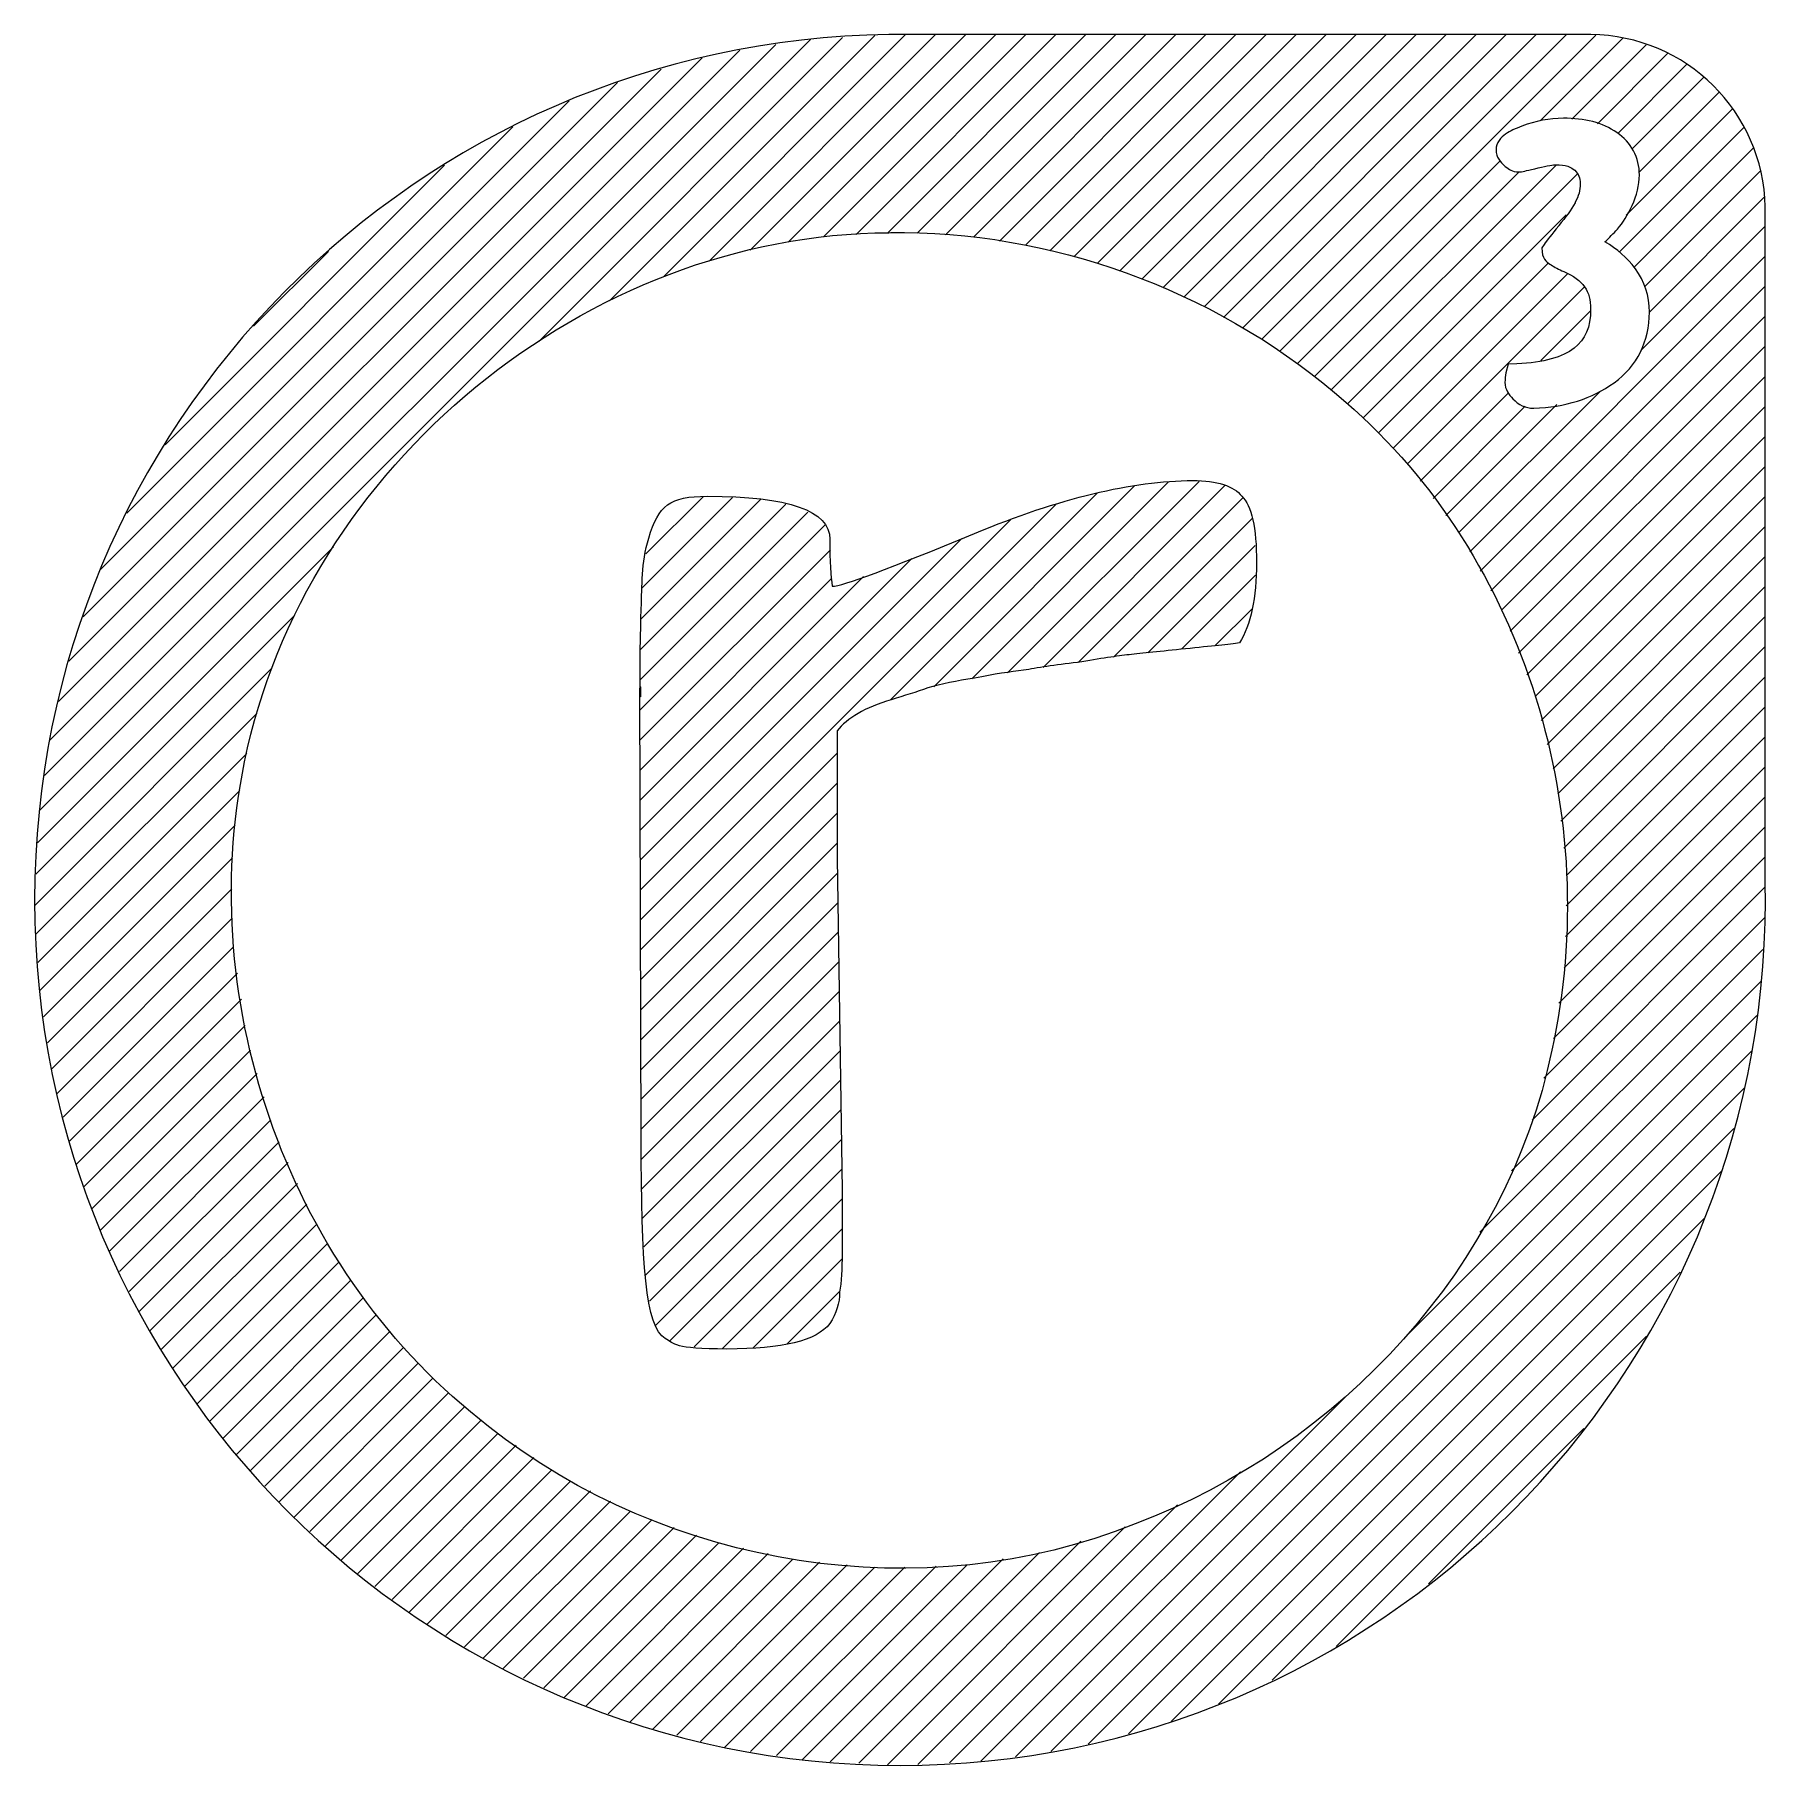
# Model space of a CAD drawing. Extents: x 0.1 to 49.9, y 0.1 to 49.9.
import ezdxf

# ---------------------------------------------------------------- set-up
doc = ezdxf.new("R2010")
doc.units = 0
doc.layers.get('0').update_dxf_attribs({"linetype": 'CONTINUOUS'})

msp = doc.modelspace()

# ---------------------------------------------------------------- linework, layer by layer
at = {"color": 7}
for p, q in [((16.621717, 42.271202), (24.270282, 49.919705)), ((25.161724, 49.945371), (18.179724, 42.963427)), ((19.500329, 43.418253), (26.027501, 49.945371)), ((26.893276, 49.945371), (20.683776, 43.735922)), ((21.780411, 43.96678), (27.75905, 49.945371)), ((28.624826, 49.945371), (22.793458, 44.11405)), ((23.732459, 44.187274), (29.490602, 49.945371)), ((30.356381, 49.945371), (24.645607, 44.234646)), ((25.495557, 44.218819), (31.222151, 49.945371)), ((32.08793, 49.945371), (26.316186, 44.173672)), ((27.115137, 44.10685), (32.953706, 49.945371)), ((33.819485, 49.945371), (27.869624, 43.995561)), ((28.621397, 43.88156), (34.685255, 49.945371)), ((35.551034, 49.945371), (29.319353, 43.71374)), ((30.017305, 43.545919), (36.41681, 49.945371)), ((37.282583, 49.945371), (30.684013, 43.346852)), ((31.332063, 43.129129), (38.148359, 49.945371)), ((39.014135, 49.945371), (31.976359, 42.907652)), ((32.579064, 42.644581), (39.879913, 49.945371)), ((40.745684, 49.945371), (33.181764, 42.381511)), ((33.765911, 42.099884), (41.611463, 49.945371)), ((42.477238, 49.945371), (34.326288, 41.794487)), ((34.886666, 41.48909), (43.343012, 49.945371)), ((44.208787, 49.945371), (35.418141, 41.154794)), ((35.938014, 40.808895), (45.059033, 49.929841)), ((0.186949, 27.568106), (22.422569, 49.803544)), ((21.418646, 49.665399), (0.341595, 28.58852)), ((0.496241, 29.608933), (20.382446, 49.494975)), ((23.346425, 49.861625), (14.584554, 41.099825)), ((45.841288, 49.846319), (43.45401, 47.459061)), ((44.368316, 47.507593), (46.512311, 49.651568)), ((47.123974, 49.397457), (45.103068, 47.376568)), ((19.294543, 49.27285), (0.740278, 30.718737)), ((1.036997, 31.881222), (18.110825, 48.954911)), ((45.689006, 47.09673), (47.685508, 49.093217)), ((16.853751, 48.563615), (1.449481, 33.159471)), ((48.163463, 48.7054), (46.100568, 46.642524)), ((1.943207, 34.518962), (15.463558, 48.039202)), ((46.296176, 45.972361), (48.605028, 48.28119)), ((48.999642, 47.810037), (45.928955, 44.739371)), ((13.842955, 47.28438), (2.709178, 36.150695)), ((45.732768, 43.67742), (49.320543, 47.265163)), ((49.595879, 46.674731), (46.158404, 43.237282)), ((3.814532, 38.121808), (11.873445, 46.180655)), ((42.300068, 46.305126), (36.457887, 40.462996)), ((36.940913, 40.080248), (42.848821, 45.988109)), ((43.921279, 46.19479), (37.421106, 39.69467)), ((37.897932, 39.305721), (44.525017, 45.932751)), ((46.464547, 42.677656), (49.80896, 46.022037)), ((49.909513, 45.256822), (46.600474, 41.94781)), ((44.207148, 44.749118), (38.345838, 38.887856)), ((46.358912, 40.840483), (49.94271, 44.424253)), ((8.521158, 43.694165), (6.368507, 41.541531)), ((49.94271, 43.558484), (41.421547, 35.03739)), ((38.793714, 38.469961), (43.691584, 43.367789)), ((44.244429, 43.054863), (39.209235, 38.019711)), ((39.624762, 37.569462), (44.733326, 42.677989)), ((41.726773, 34.476844), (49.94271, 42.692715)), ((44.897057, 41.975947), (43.476212, 40.555114)), ((49.94271, 41.826947), (42.031996, 33.916297)), ((42.337222, 33.355751), (49.94271, 40.961178)), ((49.94271, 40.095409), (42.592803, 32.745562)), ((39.997391, 37.076323), (42.537724, 39.616638)), ((45.190898, 39.672481), (41.10193, 35.583547)), ((43.018487, 39.231623), (40.365573, 36.578731)), ((40.733751, 36.081139), (43.938153, 39.285515)), ((42.832782, 32.119772), (49.94271, 39.229641)), ((49.94271, 38.363872), (43.072761, 31.49398)), ((43.312743, 30.86819), (49.94271, 37.498104)), ((25.971889, 31.148296), (31.760516, 36.936872)), ((27.06765, 31.378279), (32.73018, 37.040762)), ((28.102582, 31.547434), (33.621952, 37.066756)), ((29.122999, 31.702072), (34.374909, 36.953941)), ((20.994541, 36.560211), (17.535955, 33.101653)), ((17.561785, 33.993251), (20.170919, 36.602364)), ((19.332576, 36.629797), (17.677894, 34.975129)), ((24.724368, 30.766553), (30.692378, 36.734511)), ((30.135762, 31.849059), (34.883429, 36.596687)), ((49.94271, 36.632336), (43.486231, 30.17591)), ((22.346707, 36.180833), (17.511411, 31.345576)), ((17.515903, 25.289688), (28.18264, 35.956338)), ((29.49146, 36.39938), (17.518161, 24.426178)), ((17.523681, 32.223614), (21.709721, 36.409621)), ((31.156622, 32.004144), (35.158226, 36.005709)), ((17.502349, 30.470746), (22.842338, 35.810692)), ((43.655045, 29.478954), (49.94271, 35.766567)), ((8.668045, 35.183364), (0.137123, 26.652512)), ((22.993302, 35.095883), (17.50461, 29.607236)), ((26.781954, 35.421432), (17.513645, 26.153198)), ((32.14674, 32.128485), (35.235972, 35.217692)), ((17.511386, 27.016707), (25.341909, 34.847164)), ((49.94271, 34.900798), (43.823859, 28.781998)), ((17.506868, 28.743727), (23.036285, 34.273099)), ((23.952351, 34.323388), (17.509128, 27.880217)), ((33.11304, 32.229008), (35.245026, 34.360974)), ((43.963723, 28.056089), (49.94271, 34.035029)), ((0.091407, 25.741028), (7.558899, 33.208459)), ((34.083856, 32.334048), (35.156882, 33.407066)), ((49.94271, 33.169261), (44.050218, 27.276816)), ((44.136714, 26.497545), (49.94271, 32.303493)), ((6.904359, 31.688156), (0.06201, 24.845863)), ((49.94271, 31.437724), (44.215747, 25.710807)), ((44.200197, 24.829494), (49.942705, 30.571955)), ((0.103667, 24.02175), (6.459721, 30.377753)), ((49.942705, 29.706187), (44.184649, 23.948181)), ((6.167311, 29.219576), (0.145323, 23.197639)), ((23.189582, 29.231779), (17.520424, 23.562668)), ((44.147246, 23.04501), (49.942705, 28.840418)), ((0.193791, 22.380337), (5.968401, 28.1549)), ((23.189582, 28.36601), (17.522684, 22.699158)), ((49.942705, 27.97465), (43.993912, 22.025909)), ((23.189582, 27.500242), (17.524943, 21.835648)), ((5.837686, 27.158417), (0.308514, 21.629291)), ((43.840575, 21.006805), (49.942705, 27.108881)), ((23.189582, 26.634473), (17.527201, 20.972139)), ((0.423238, 20.878244), (5.756219, 26.211183)), ((49.942705, 26.243112), (43.562606, 19.863068)), ((23.195967, 25.77509), (17.529461, 20.10863)), ((5.735606, 25.324798), (0.537963, 20.127197)), ((43.222728, 18.657426), (49.942705, 25.377343)), ((0.702432, 19.425897), (5.751214, 24.474638)), ((23.208553, 24.921907), (17.531719, 19.24512)), ((49.91993, 24.488807), (42.625605, 17.194541)), ((23.221138, 24.068723), (17.533978, 18.38161)), ((5.789565, 23.647219), (0.879615, 18.737306)), ((41.717395, 15.420571), (49.87384, 23.576948)), ((23.233723, 23.21554), (17.547228, 17.52909)), ((1.056798, 18.048724), (5.901725, 22.893609)), ((49.82775, 22.665088), (39.560579, 12.398005)), ((6.01435, 22.140465), (1.251845, 17.377997)), ((23.246308, 22.362357), (17.557523, 16.673618)), ((23.258894, 21.509174), (17.567818, 15.818141)), ((28.330672, 0.302421), (49.697561, 21.669135)), ((1.483918, 16.744301), (6.126974, 21.387319)), ((6.278116, 20.67269), (1.715992, 16.110605)), ((17.614513, 14.999067), (23.271479, 20.655991)), ((49.541472, 20.647279), (29.352539, 0.45851)), ((1.948065, 15.476906), (6.472846, 20.001651)), ((23.284066, 19.802805), (17.663663, 14.182448)), ((30.423522, 0.663716), (49.336263, 19.576305)), ((6.667576, 19.330614), (2.215238, 14.87831)), ((2.496797, 14.294096), (6.862306, 18.659574)), ((17.782252, 13.435265), (23.296651, 18.949622)), ((7.101353, 18.032846), (2.778356, 13.709884)), ((23.309235, 18.096439), (17.951759, 12.739006)), ((49.036303, 18.410578), (31.589255, 0.96367)), ((3.059915, 13.125673), (7.366739, 17.432463)), ((18.368672, 12.290148), (23.321821, 17.243256)), ((32.813306, 1.32194), (48.678033, 17.18654)), ((7.632125, 16.832078), (3.386124, 12.586112)), ((3.713385, 12.047601), (7.897511, 16.231692)), ((23.330973, 16.386638), (19.066073, 12.121775)), ((8.189324, 15.657737), (4.040646, 11.50909)), ((19.87522, 12.065144), (23.330973, 15.52087)), ((48.17776, 15.820503), (34.179355, 1.82221)), ((4.374713, 10.977389), (8.503569, 15.10621)), ((8.831381, 14.568249), (4.745174, 10.482075)), ((23.320034, 14.644167), (20.763506, 12.087657)), ((5.115635, 9.986766), (9.177265, 14.048362)), ((35.732641, 2.509718), (47.490245, 14.267225)), ((9.532026, 13.537351), (5.486096, 9.491452)), ((21.74791, 12.206286), (23.262128, 13.72049)), ((5.868257, 9.007845), (9.90929, 13.048846)), ((10.290095, 12.563876), (6.28049, 8.554305)), ((6.692724, 8.100766), (10.698884, 12.106893)), ((46.519338, 12.430557), (37.569326, 3.480616)), ((11.107674, 11.649913), (7.104957, 7.647229)), ((7.532623, 7.209124), (11.546152, 11.222617)), ((11.986999, 10.797695), (7.986165, 6.796893)), ((37.83398, 10.671406), (27.334723, 0.172237)), ((8.439707, 6.384663), (12.452039, 10.396962)), ((12.925872, 10.00502), (8.893249, 5.972432)), ((9.366302, 5.579714), (13.420921, 9.634296)), ((40.239033, 5.284535), (44.715407, 9.76087)), ((13.933799, 9.281403), (9.861617, 5.209255)), ((10.356932, 4.838796), (14.446677, 8.928506)), ((14.959555, 8.575613), (10.852247, 4.468337)), ((26.422854, 0.126145), (34.813771, 8.516993)), ((11.373032, 4.123349), (15.508356, 8.258643)), ((16.082495, 7.967006), (11.911546, 3.796092)), ((12.450061, 3.468833), (16.656633, 7.675372)), ((32.996096, 7.565096), (25.510986, 0.080052)), ((17.230771, 7.383735), (12.988576, 3.141576)), ((13.56229, 2.849516), (17.854089, 7.141281)), ((18.49279, 6.914205), (14.146507, 2.56796)), ((14.730723, 2.286401), (19.131491, 6.687137)), ((30.213836, 6.5144), (23.81358, 0.114196)), ((24.6377, 0.07254), (31.49147, 6.926255)), ((19.779233, 6.469103), (15.316814, 2.006721)), ((15.950516, 1.774653), (20.489597, 6.313692)), ((21.199961, 6.158284), (16.584218, 1.542576)), ((17.21792, 1.310505), (21.910325, 6.002872)), ((27.976637, 6.008754), (22.190628, 0.222792)), ((22.989461, 0.155849), (29.025331, 6.191673)), ((22.68286, 5.909632), (17.874771, 1.101581)), ((18.563363, 0.924402), (23.477641, 5.838639)), ((24.272422, 5.767643), (19.251956, 0.74722)), ((19.940548, 0.570035), (25.136495, 5.765941)), ((26.037962, 5.801637), (20.688522, 0.452236)), ((21.439575, 0.337515), (26.939437, 5.837332))]:
    msp.add_line(p, q, dxfattribs=at)
at = {"color": 1}
for p, q in [((24.678528, 49.945372), (24.678542, 49.945372)), ((44.913578, 49.945372), (24.999989, 49.945372)), ((49.942694, 25.321257), (49.942694, 44.978493))]:
    msp.add_line(p, q, dxfattribs=at)
at = {"color": 5}
for p, q in [((44.123246, 47.536422), (44.12317, 47.536429)), ((42.430068, 46.158999), (42.439663, 46.149432)), ((42.439663, 46.149432), (42.449259, 46.139865)), ((44.458026, 45.106792), (44.458026, 45.097225)), ((43.989315, 44.446773), (43.989315, 44.437205)), ((25.130518, 44.238909), (25.130518, 44.238903)), ((43.568431, 43.891973), (43.501471, 43.796318)), ((43.501471, 43.796318), (43.511066, 43.681532)), ((46.199004, 43.203258), (46.189409, 43.203258)), ((42.535379, 40.448397), (42.468422, 40.199695)), ((42.784082, 40.457965), (42.535379, 40.448397)), ((17.534761, 18.082384), (17.500721, 31.094833)), ((23.189581, 29.872899), (23.189581, 26.207996)), ((23.189581, 26.207996), (23.330971, 16.622863)), ((23.330971, 16.622863), (23.330971, 15.777111))]:
    msp.add_line(p, q, dxfattribs=at)
at = {"color": 1}
for points in [[(24.678542, 49.945372), (11.056383, 49.772627), (0.05423, 38.662589), (0.05423, 24.999796)], [(24.88639, 49.945372), (24.817137, 49.945372), (24.747885, 49.946261), (24.678528, 49.945372)], [(24.999989, 49.945372), (24.961972, 49.945372), (24.924237, 49.945372), (24.88639, 49.945372)], [(49.942694, 44.978493), (49.888044, 47.716752), (47.660187, 49.924743), (44.913578, 49.945372)], [(0.05423, 24.999796), (0.05423, 11.229425), (11.229523, 0.054226), (25.000003, 0.054226)], [(25.000003, 0.054226), (38.770484, 0.054226), (49.945773, 11.229425), (49.94577, 24.999796)], [(49.94577, 24.999796), (49.94577, 25.107381), (49.944641, 25.213995), (49.942694, 25.321257)]]:
    msp.add_open_spline(points, degree=3, dxfattribs=at)
at = {"color": 5}
for points in [[(44.12317, 47.536429), (43.717427, 47.536421), (43.319785, 47.457736), (42.927476, 47.306857)], [(45.663302, 47.125106), (45.25507, 47.408354), (44.732016, 47.536414), (44.123246, 47.536422)], [(42.458764, 47.077286), (42.330556, 46.986788), (42.181359, 46.844718), (42.181359, 46.618142)], [(42.927476, 47.306857), (42.737241, 47.235983), (42.586969, 47.167783), (42.458764, 47.077286)], [(46.313759, 45.900724), (46.313756, 46.39844), (46.076362, 46.846914), (45.663302, 47.125106)], [(42.181359, 46.618142), (42.181359, 46.414951), (42.305388, 46.262887), (42.430068, 46.158999)], [(42.449259, 46.139865), (42.558324, 46.064349), (42.631964, 45.986784), (42.841446, 45.986817)], [(42.841446, 45.986817), (42.95558, 45.986799), (42.976659, 46.006643), (43.061453, 46.025079)], [(43.061453, 46.025079), (43.146249, 46.04351), (43.257191, 46.066835), (43.39625, 46.101603)], [(43.39625, 46.101603), (43.659637, 46.167443), (43.852632, 46.197255), (43.903225, 46.197258)], [(43.903225, 46.197258), (44.192213, 46.197252), (44.349196, 46.126267), (44.448462, 46.034644)], [(44.448462, 46.034644), (44.563397, 45.928545), (44.611073, 45.82688), (44.611076, 45.652025)], [(46.103317, 45.0207), (46.236687, 45.310978), (46.313756, 45.606245), (46.313759, 45.900724)], [(44.611076, 45.652025), (44.611073, 45.455929), (44.561159, 45.285919), (44.458026, 45.106792)], [(44.458026, 45.097225), (44.34886, 44.897088), (44.189706, 44.679483), (43.989315, 44.446773)], [(45.682431, 44.34155), (45.839609, 44.523545), (45.977378, 44.754012), (46.103317, 45.0207)], [(43.989315, 44.437205), (43.780467, 44.186592), (43.651164, 44.020668), (43.568431, 43.891973)], [(6.108794, 28.987802), (7.836799, 37.508087), (15.968596, 44.19597), (24.68096, 44.236481)], [(24.68096, 44.236481), (24.830877, 44.23888), (24.980678, 44.240167), (25.130518, 44.238909)], [(25.130518, 44.238903), (29.77563, 44.199659), (34.36773, 42.416066), (37.851148, 39.349366)], [(45.31894, 43.968497), (45.443967, 44.09027), (45.567346, 44.21435), (45.682431, 44.34155)], [(46.189409, 43.203258), (45.964853, 43.515418), (45.669688, 43.77155), (45.31894, 43.968497)], [(43.511066, 43.681532), (43.53562, 43.436141), (43.670339, 43.376087), (43.769336, 43.308478)], [(43.769336, 43.308478), (43.868334, 43.240869), (43.985533, 43.183448), (44.132827, 43.117169)], [(44.132827, 43.117169), (44.70019, 42.866332), (44.907635, 42.559337), (44.907637, 42.036269)], [(46.199004, 43.193691), (46.197876, 43.19561), (46.200133, 43.201333), (46.199004, 43.203258)], [(46.600759, 41.950178), (46.600756, 42.40869), (46.464415, 42.836603), (46.199004, 43.193691)], [(44.907637, 42.036269), (44.907637, 41.501025), (44.755249, 41.162225), (44.429361, 40.907542)], [(45.586808, 39.91273), (46.248199, 40.387372), (46.600756, 41.10317), (46.600759, 41.950178)], [(44.429361, 40.907542), (44.103471, 40.652859), (43.558155, 40.483984), (42.784082, 40.457965)], [(42.468422, 40.199695), (42.4459, 40.109626), (42.439737, 40.018119), (42.439737, 39.922295)], [(42.439737, 39.922295), (42.439737, 39.71428), (42.550263, 39.572225), (42.66931, 39.444022)], [(42.66931, 39.444022), (42.819856, 39.282725), (43.041099, 39.176189), (43.262375, 39.176188)], [(43.271942, 39.176188), (44.16839, 39.20534), (44.950465, 39.45063), (45.586808, 39.91273)], [(37.851148, 39.349366), (43.065412, 34.842792), (45.263666, 27.356756), (43.78969, 20.668578)], [(43.262375, 39.176188), (43.263786, 39.176461), (43.271942, 39.176188), (43.271942, 39.176188)], [(27.148479, 35.567595), (29.599213, 36.582467), (31.696488, 37.089915), (33.440308, 37.089939)], [(33.440308, 37.089939), (34.147232, 37.089915), (34.618526, 36.93956), (34.854202, 36.638875)], [(17.757689, 35.434246), (18.040461, 36.373941), (18.358772, 36.63885), (19.442764, 36.638875)], [(19.442764, 36.638875), (21.799242, 36.63885), (22.977485, 36.225374), (22.977497, 35.398446)], [(34.854202, 36.638875), (35.136957, 36.375729), (35.278345, 35.736721), (35.27837, 34.721849)], [(17.540069, 33.396097), (17.571481, 34.08938), (17.532508, 34.674094), (17.757689, 35.434246)], [(23.048192, 34.045251), (23.330958, 34.045229), (24.69772, 34.552677), (27.148479, 35.567595)], [(22.977497, 35.398446), (22.977485, 34.759415), (23.001048, 34.30835), (23.048192, 34.045251)], [(35.27837, 34.721849), (35.278345, 33.706931), (35.113392, 32.936361), (34.783505, 32.41014)], [(17.508575, 31.14238), (17.508569, 31.894135), (17.492934, 31.717106), (17.540069, 33.396097)], [(31.602248, 32.071841), (31.272319, 32.034233), (30.777457, 31.959055), (30.117661, 31.846309)], [(33.228224, 32.240991), (32.521257, 32.165793), (31.979263, 32.10941), (31.602248, 32.071841)], [(34.783505, 32.41014), (34.500707, 32.372531), (33.982282, 32.316148), (33.228224, 32.240991)], [(28.562379, 31.620776), (28.185321, 31.583169), (27.714027, 31.507991), (27.148479, 31.395244)], [(30.117661, 31.846309), (29.457825, 31.771111), (28.939397, 31.695934), (28.562379, 31.620776)], [(17.500721, 31.094833), (17.547845, 31.395524), (17.508572, 30.390585), (17.508575, 31.14238)], [(25.805282, 31.113328), (25.475361, 31.000543), (25.121887, 30.887777), (24.744863, 30.775029)], [(27.148479, 31.395244), (26.630042, 31.320047), (26.182308, 31.226075), (25.805282, 31.113328)], [(24.744863, 30.775029), (23.990774, 30.549479), (23.472347, 30.248769), (23.189581, 29.872899)], [(13.14224, 9.826046), (7.421415, 14.197739), (4.654626, 21.956104), (6.108794, 28.987802)], [(43.78969, 20.668578), (42.501385, 14.440727), (37.685639, 9.24236), (31.782083, 7.019933)], [(18.231232, 12.359761), (17.66567, 12.660469), (17.539991, 14.559001), (17.539997, 18.129933)], [(23.330971, 15.777111), (23.330958, 15.626757), (23.330958, 15.307251), (23.330971, 14.818603)], [(23.330971, 14.818603), (23.330958, 14.367535), (23.307394, 13.991646), (23.260276, 13.690939)], [(23.260276, 13.690939), (23.260264, 13.390228), (23.166004, 13.089517), (22.977497, 12.78881)], [(22.977497, 12.78881), (22.600447, 12.300159), (21.610723, 12.055828), (20.008322, 12.055828)], [(20.008322, 12.055828), (18.453032, 12.055828), (18.514004, 12.209402), (18.231232, 12.359761)], [(31.782083, 7.019933), (25.655636, 4.547512), (18.296308, 5.735611), (13.14224, 9.826046)]]:
    msp.add_open_spline(points, degree=3, dxfattribs=at)

doc.saveas('drawing.dxf')
